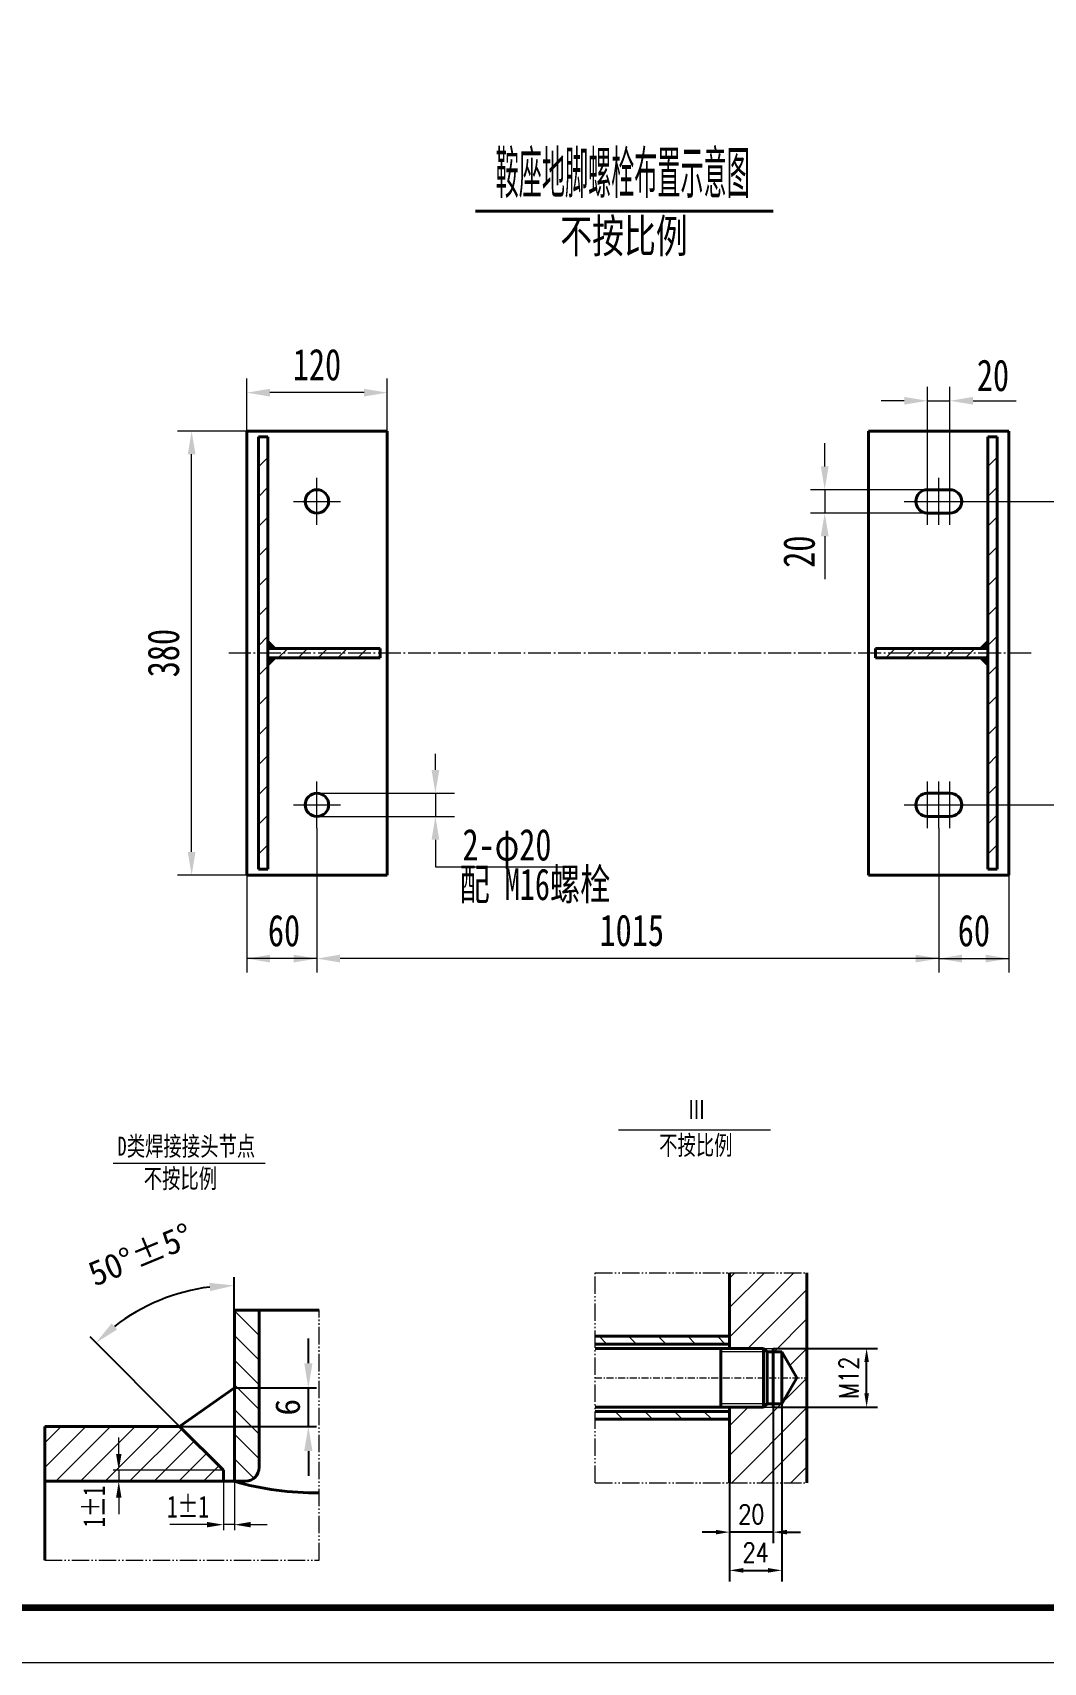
# Model space of a CAD drawing. Extents: x 371 to 17039, y -3325 to 252.
# Drawn here: x 13028 to 14133, y -3312 to -1530 of the extents above; entities that cross this region are included whole.
import ezdxf
from ezdxf.enums import TextEntityAlignment as Align

# ---------------------------------------------------------------- set-up
doc = ezdxf.new("R2010")
doc.units = 0
doc.header["$LTSCALE"] = 10
doc.header["$PDMODE"] = 1
for name, pattern in [('JXX-L', [2.95, 1.9, -0.25, 0.15, -0.25, 0.15, -0.25]), ('ZXX-L', [3.28, 2.5, -0.3, 0.18, -0.3]), ('ZXX-S', [1.27, 0.75, -0.2, 0.12, -0.2])]:
    doc.linetypes.add(name, pattern=pattern)
doc.layers.get('Defpoints').update_dxf_attribs({"linetype": 'CONTINUOUS'})
doc.layers.add('7标注层', color=4, linetype='CONTINUOUS')
for name, color, linetype, lineweight in [('A 粗实线', 1, 'CONTINUOUS', 40), ('B 细实线', 7, 'CONTINUOUS', 18), ('C 文 字', 2, 'CONTINUOUS', 20), ('D 短中心线', 3, 'ZXX-S', 18), ('E 长中心线', 3, 'ZXX-L', 18), ('I 长双点线', 3, 'JXX-L', 18), ('J 标注尺寸', 2, 'CONTINUOUS', 18)]:
    doc.layers.add(name, color=color, linetype=linetype, lineweight=lineweight)
doc.styles.add('HZTXT', font='SIMFANG.TTF', dxfattribs={"width": 0.75})
doc.styles.get("Standard").update_dxf_attribs({"font": 'SIMFANG.TTF'})
doc.styles.add('style2', font='SIMFANG.TTF', dxfattribs={"width": 0.7})
doc.styles.add('TH_GBDIM', font='romans.shx', dxfattribs={"width": 0.8, "bigfont": 'gbcbig.shx'})
doc.dimstyles.new('TH_GBDIM', dxfattribs={"dimscale": 6, "dimtxt": 3.5, "dimasz": 2.5, "dimexe": 2, "dimexo": 0, "dimgap": 1.5, "dimtad": 1, "dimdec": 1, "dimzin": 0, "dimdsep": 46, "dimtxsty": 'TH_GBDIM', "dimcen": 2.5, "dimclrd": 130, "dimclre": 130, "dimclrt": 3, "dimadec": 0, "dimazin": 0, "dimtfac": 0.714286, "dimtdec": 1, "dimtmove": 0, "dimatfit": 3, "dimfxl": 0, "dimtolj": 1, "dimtzin": 0, "dimlwd": -1, "dimlwe": -1, "dimarcsym": 0})
doc.dimstyles.new('通用标注4.0', dxfattribs={"dimscale": 9, "dimtxt": 3, "dimasz": 3, "dimexe": 1, "dimexo": 0, "dimgap": 1, "dimtad": 1, "dimdec": 0, "dimzin": 0, "dimdsep": 46, "dimtxsty": 'Standard', "dimcen": 0, "dimadec": 0, "dimazin": 0, "dimtfac": 0.375, "dimtdec": 0, "dimtmove": 2, "dimatfit": 3, "dimfxl": 0, "dimtzin": 0, "dimarcsym": 0})

# ---------------------------------------------------------------- blocks, each defined once
blk = doc.blocks.new('*D75')
at = {"layer": 'Defpoints', "color": 0}
for p in [(13192.8, -2906.9), (13248.2, -2954.1), (13188.2, -3053.7), (13236.2, -3101.7), (13248.2, -3113.7)]:
    blk.add_point(p, dxfattribs=at)
at = {"layer": 'J 标注尺寸', "color": 0, "lineweight": -2}
for p, q in [((13248.2, -2954.1), (13248.2, -2890.6)), ((13188.2, -3053.7), (13090.5, -2955.9))]:
    blk.add_line(p, q, dxfattribs=at)
blk.add_arc((13248.2, -3113.7), 214.1, 97.2307, 127.7693, dxfattribs=at)
at = {"layer": 'J 标注尺寸', "color": 0}
for points in [[(13221, -2896.8), (13221.6, -2905.8), (13248.2, -2899.6)], [(13120.1, -2947.8), (13114.1, -2941.1), (13096.9, -2962.3)]]:
    blk.add_solid(points, dxfattribs=at)
at = {"layer": 'J 标注尺寸', "color": 0, "insert": (13145.6, -2866), "char_height": 27, "attachment_point": 5, "rotation": 22.5}
blk.add_mtext('{\\f仿宋_GB2312|b0|i0|c134|p49;50°±5°}', dxfattribs=at)
blk = doc.blocks.new('*D76')
at = {"layer": 'Defpoints', "color": 0}
for p in [(13248.2, -3011.7), (13329.1, -3011.7), (13188.2, -3053.7)]:
    blk.add_point(p, dxfattribs=at)
at = {"layer": 'J 标注尺寸', "color": 0, "lineweight": -2}
for p, q in [((13329.1, -2984.7), (13329.1, -2957.7)), ((13248.2, -3011.7), (13338.1, -3011.7)), ((13329.1, -3053.7), (13329.1, -3011.7)), ((13188.2, -3053.7), (13338.1, -3053.7)), ((13329.1, -3080.7), (13329.1, -3107.7))]:
    blk.add_line(p, q, dxfattribs=at)
at = {"layer": 'J 标注尺寸', "color": 0}
for points in [[(13324.6, -2984.7), (13333.6, -2984.7), (13329.1, -3011.7)], [(13324.6, -3080.7), (13333.6, -3080.7), (13329.1, -3053.7)]]:
    blk.add_solid(points, dxfattribs=at)
at = {"layer": 'J 标注尺寸', "color": 0, "insert": (13306.6, -3032.7), "char_height": 27, "attachment_point": 5, "rotation": 90}
blk.add_mtext('6', dxfattribs=at)
blk = doc.blocks.new('*D86')
at = {"layer": '7标注层', "color": 130}
for p, q in [((13837.2, -3032.7), (13837.2, -3181.3)), ((13789.5, -3115.3), (13789.5, -3181.3)), ((13774.5, -3169.3), (13759.5, -3169.3)), ((13837.2, -3169.3), (13789.5, -3169.3)), ((13852.2, -3169.3), (13867.2, -3169.3))]:
    blk.add_line(p, q, dxfattribs=at)
for points in [[(13774.5, -3166.8), (13774.5, -3171.8), (13789.5, -3169.3)], [(13852.2, -3166.8), (13852.2, -3171.8), (13837.2, -3169.3)]]:
    blk.add_solid(points, dxfattribs=at)
at = {"layer": 'Defpoints', "color": 0}
for p in [(13837.2, -3032.7), (13789.5, -3115.3), (13789.5, -3169.3)]:
    blk.add_point(p, dxfattribs=at)
at = {"layer": '7标注层', "color": 3, "insert": (13813.3, -3149.8), "char_height": 21, "attachment_point": 5, "style": 'TH_GBDIM'}
blk.add_mtext('\\A1;20{}{}', dxfattribs=at)
blk = doc.blocks.new('*D87')
at = {"layer": '7标注层', "color": 130}
for p, q in [((13846.6, -3028.9), (13846.6, -3223.1)), ((13789.5, -3148.3), (13789.5, -3223.1)), ((13804.5, -3211.1), (13831.6, -3211.1))]:
    blk.add_line(p, q, dxfattribs=at)
for points in [[(13804.5, -3208.6), (13804.5, -3213.6), (13789.5, -3211.1)], [(13831.6, -3208.6), (13831.6, -3213.6), (13846.6, -3211.1)]]:
    blk.add_solid(points, dxfattribs=at)
at = {"layer": 'Defpoints', "color": 0}
for p in [(13846.6, -3028.9), (13789.5, -3148.3), (13846.6, -3211.1)]:
    blk.add_point(p, dxfattribs=at)
at = {"layer": '7标注层', "color": 3, "insert": (13818, -3191.6), "char_height": 21, "attachment_point": 5, "style": 'TH_GBDIM'}
blk.add_mtext('\\A1;24{}{}', dxfattribs=at)
blk = doc.blocks.new('*D88')
at = {"layer": '7标注层', "color": 130}
for p, q in [((13837.2, -2968.4), (13951.3, -2968.4)), ((13939.3, -3017.7), (13939.3, -2983.4)), ((13837.2, -3032.7), (13951.3, -3032.7))]:
    blk.add_line(p, q, dxfattribs=at)
for points in [[(13936.8, -2983.4), (13941.8, -2983.4), (13939.3, -2968.4)], [(13936.8, -3017.7), (13941.8, -3017.7), (13939.3, -3032.7)]]:
    blk.add_solid(points, dxfattribs=at)
at = {"layer": 'Defpoints', "color": 0}
for p in [(13837.2, -2968.4), (13939.3, -2968.4), (13837.2, -3032.7)]:
    blk.add_point(p, dxfattribs=at)
at = {"layer": '7标注层', "color": 3, "insert": (13919.8, -3000.5), "char_height": 21, "attachment_point": 5, "rotation": 90, "style": 'TH_GBDIM'}
blk.add_mtext('\\A1;M12{}{}', dxfattribs=at)

msp = doc.modelspace()

# ---------------------------------------------------------------- hatches: boundary and pattern name
at = {"layer": 'B 细实线'}
h = msp.add_hatch(dxfattribs=at)
h.set_pattern_fill('ANSI31', color=256, scale=1.2, angle=180, style=0)
h.set_pattern_definition([(225, (18163.857, -5241.454), (16.16446, -16.16446), [])])
h.paths.add_polyline_path([(13789.45, -3032.66), (13789.45, -3115.34), (13874.04, -3115.34), (13874.04, -3000.51), (13863.04, -3000.51), (13846.64, -3028.93), (13837.2, -3028.93), (13837.2, -3032.66), (13826.76, -3032.66)])
h.paths.add_polyline_path([(13830.51, -3028.93), (13826.76, -3032.66), (13837.2, -3032.66), (13837.2, -3028.93)], flags=17)
h.paths.add_polyline_path([(13826.76, -2968.36), (13830.51, -2972.09), (13837.2, -2972.09), (13837.2, -2968.36)], flags=16)
h.paths.add_polyline_path([(13789.45, -2885.69), (13789.45, -2968.36), (13826.76, -2968.36), (13837.2, -2968.36), (13837.2, -2972.09), (13846.64, -2972.09), (13863.04, -3000.51), (13874.04, -3000.51), (13874.04, -2885.69)])
h = msp.add_hatch(dxfattribs=at)
h.set_pattern_fill('ANSI31', color=256, scale=1.2, angle=90, style=0)
h.set_pattern_definition([(135, (18163.857, -5241.454), (-16.16446, -16.16446), [])])
h.paths.add_polyline_path([(13642.44, -3037.39), (13642.44, -3045.9), (13789.45, -3045.9), (13789.45, -3037.39)])
h.paths.add_polyline_path([(13642.44, -2955.13), (13642.44, -2963.64), (13789.45, -2963.64), (13789.45, -2955.13)])
at = {"layer": 'J 标注尺寸'}
h = msp.add_hatch(dxfattribs=at)
h.set_pattern_fill('ANSI31', color=256, style=0)
h.set_pattern_definition([(45, (-6220.968, -31951.606), (-13.470384, 13.470384), [])])
h.paths.add_polyline_path([(13041.01, -3053.69), (13041.01, -3113.69), (13121.91, -3113.69), (13121.91, -3101.69), (13236.23, -3101.69), (13188.23, -3053.69)])
h.paths.add_polyline_path([(13236.23, -3113.69), (13236.23, -3101.69), (13121.91, -3101.69), (13121.91, -3113.69)])

# ---------------------------------------------------------------- linework, layer by layer
at = {"layer": 'A 粗实线'}
for p, q in [((13511.93, -1725), (13837.04, -1725)), ((13261.71, -2450.86), (13261.71, -1965.49)), ((13261.71, -1965.49), (13415.31, -1965.49)), ((13274.51, -2444.46), (13274.51, -1971.89)), ((13274.51, -1971.89), (13284.75, -1971.89)), ((13284.75, -1971.89), (13284.75, -2444.46)), ((13415.31, -1965.49), (13415.31, -2450.86)), ((13941.3, -1965.49), (13941.3, -2450.86)), ((14094.9, -1965.49), (13941.3, -1965.49)), ((14071.86, -1971.89), (14071.86, -2444.46)), ((14082.1, -1971.89), (14071.86, -1971.89)), ((14082.1, -2444.46), (14082.1, -1971.89)), ((14094.9, -2450.86), (14094.9, -1965.49)), ((14030.38, -2029.49), (14005.81, -2029.49)), ((14030.38, -2055.09), (14005.81, -2055.09)), ((13284.75, -2203.05), (13407.63, -2203.05)), ((13284.75, -2213.29), (13284.75, -2203.05)), ((13407.63, -2203.05), (13407.63, -2213.29)), ((14071.86, -2203.05), (13948.98, -2203.05)), ((13948.98, -2203.05), (13948.98, -2213.29)), ((14071.86, -2213.29), (14071.86, -2203.05)), ((13407.63, -2213.29), (13284.75, -2213.29)), ((13948.98, -2213.29), (14071.86, -2213.29)), ((14030.38, -2361.26), (14005.81, -2361.26)), ((14030.38, -2386.86), (14005.81, -2386.86)), ((13415.31, -2450.86), (13261.71, -2450.86)), ((13284.75, -2444.46), (13274.51, -2444.46)), ((13941.3, -2450.86), (14094.9, -2450.86)), ((14071.86, -2444.46), (14082.1, -2444.46)), ((13789.45, -2968.36), (13789.45, -2885.69)), ((13874.04, -3115.34), (13874.04, -2885.69)), ((13248.23, -2926.63), (13341.01, -2926.63)), ((13248.23, -3113.69), (13248.23, -2926.63)), ((13275.23, -3098.69), (13275.23, -2926.63)), ((13789.45, -2955.13), (13642.44, -2955.13)), ((13789.45, -2963.64), (13642.44, -2963.64)), ((13826.76, -2968.36), (13642.44, -2968.36)), ((13779.95, -3032.66), (13779.95, -2968.36)), ((13826.76, -2968.36), (13830.51, -2972.09)), ((13826.76, -2968.36), (13826.76, -3000.51)), ((13826.76, -2968.36), (13830.51, -2972.09)), ((13830.51, -2972.09), (13846.64, -2972.09)), ((13830.51, -2972.09), (13830.51, -3000.51)), ((13837.2, -2968.36), (13837.2, -3000.51)), ((13846.64, -2972.09), (13863.04, -3000.51)), ((13846.64, -2972.09), (13846.64, -3000.51)), ((13826.76, -3032.66), (13826.76, -3000.51)), ((13830.51, -3028.93), (13830.51, -3000.51)), ((13837.2, -3032.66), (13837.2, -3000.51)), ((13846.64, -3028.93), (13863.04, -3000.51)), ((13846.64, -3028.93), (13846.64, -3000.51)), ((13188.23, -3053.69), (13248.23, -3011.68)), ((13826.76, -3032.66), (13830.51, -3028.93)), ((13830.51, -3028.93), (13846.64, -3028.93)), ((13789.45, -3032.66), (13642.44, -3032.66)), ((13789.45, -3037.39), (13642.44, -3037.39)), ((13789.45, -3045.9), (13642.44, -3045.9)), ((13789.45, -3115.34), (13789.45, -3032.66)), ((13789.45, -3032.66), (13826.76, -3032.66)), ((13041.01, -3053.69), (13041.01, -3199.98)), ((13041.01, -3053.69), (13188.23, -3053.69)), ((13236.23, -3101.69), (13188.23, -3053.69)), ((13041.01, -3113.69), (13248.23, -3113.69)), ((13236.23, -3113.69), (13236.23, -3101.69)), ((13248.23, -3113.69), (13260.23, -3113.69))]:
    msp.add_line(p, q, dxfattribs=at)
at = {"layer": 'A 粗实线', "color": 5, "lineweight": 120}
msp.add_lwpolyline([(12143.24, -3251.73), (16979.24, -3251.73), (16979.24, 192.27), (12143.24, 192.27)], close=True, dxfattribs=at)
at = {"layer": 'A 粗实线'}
for centre in [(13338.51, -2042.29), (13338.51, -2374.06)]:
    msp.add_circle(centre, 12.8, dxfattribs=at)
for centre, radius, start, end in [((14005.81, -2042.29), 12.8, 90, 270), ((14030.38, -2042.29), 12.8, 270, 90), ((14005.81, -2374.06), 12.8, 90, 270), ((14030.38, -2374.06), 12.8, 270, 90), ((13260.23, -3098.69), 15, 270, 0), ((13336.2, -2813.53), 312.78, 253.66633, 270.8824)]:
    msp.add_arc(centre, radius, start, end, dxfattribs=at)
for points in [[(13284.75, -2203.05), (13294.73, -2203.05), (13284.75, -2193.07)], [(14071.86, -2203.05), (14061.87, -2203.05), (14071.86, -2193.07)], [(13284.75, -2213.29), (13294.73, -2213.29), (13284.75, -2223.28)], [(14071.86, -2213.29), (14071.86, -2223.28), (14061.87, -2213.29)]]:
    msp.add_solid(points, dxfattribs=at)
at = {"layer": 'B 细实线'}
for p, q in [((13261.71, -1965.49), (13261.71, -1908.05)), ((13389.97, -1923.41), (13287.05, -1923.41)), ((13415.31, -1965.49), (13415.31, -1908.05)), ((14005.81, -2000.14), (14005.81, -1916.93)), ((14030.38, -2004.02), (14030.38, -1916.93)), ((13980.46, -1932.29), (13955.12, -1932.29)), ((14005.81, -1932.29), (14030.38, -1932.29)), ((14055.73, -1932.29), (14081.07, -1932.29)), ((14081.07, -1932.29), (14102.58, -1932.29)), ((13261.71, -1965.49), (13186.19, -1965.49)), ((13201.55, -2425.52), (13201.55, -1990.83)), ((13284.75, -1994.31), (13274.51, -2004.55)), ((13893.49, -2004.14), (13893.49, -1978.8)), ((14082.1, -1994.05), (14071.86, -2004.29)), ((14005.81, -2067.89), (14005.81, -2000.14)), ((14030.38, -2067.89), (14030.38, -2004.02)), ((13274.51, -2037.14), (13284.75, -2026.9)), ((13338.51, -2067.89), (13338.51, -2016.69)), ((14005.81, -2029.49), (13878.13, -2029.49)), ((13893.49, -2029.49), (13893.49, -2055.09)), ((14018.1, -2067.89), (14018.1, -2016.69)), ((14071.86, -2036.88), (14082.1, -2026.63)), ((13312.91, -2042.29), (13364.11, -2042.29)), ((13980.21, -2042.29), (14055.98, -2042.29)), ((14055.98, -2042.29), (14204.35, -2042.29)), ((13284.75, -2059.49), (13274.51, -2069.73)), ((14005.81, -2055.09), (13878.13, -2055.09)), ((14082.1, -2059.22), (14071.86, -2069.46)), ((13893.49, -2080.43), (13893.49, -2105.77)), ((13274.51, -2102.32), (13284.75, -2092.08)), ((14071.86, -2102.05), (14082.1, -2091.81)), ((13893.49, -2105.77), (13893.49, -2127.28)), ((13284.75, -2124.66), (13274.51, -2134.91)), ((14082.1, -2124.4), (14071.86, -2134.64)), ((13274.51, -2167.5), (13284.75, -2157.25)), ((14071.86, -2167.23), (14082.1, -2156.99)), ((13284.75, -2189.84), (13274.51, -2200.08)), ((14082.1, -2189.58), (14071.86, -2199.82)), ((13306.51, -2203.05), (13296.27, -2213.29)), ((13317.99, -2213.29), (13328.23, -2203.05)), ((13349.95, -2203.05), (13339.71, -2213.29)), ((13361.43, -2213.29), (13371.67, -2203.05)), ((13393.38, -2203.05), (13383.15, -2213.29)), ((13970.67, -2203.05), (13960.43, -2213.29)), ((13982.15, -2213.29), (13992.39, -2203.05)), ((14014.11, -2203.05), (14003.87, -2213.29)), ((14025.59, -2213.29), (14035.83, -2203.05)), ((14057.54, -2203.05), (14047.31, -2213.29)), ((13274.51, -2232.67), (13284.75, -2222.43)), ((13404.87, -2213.29), (13407.63, -2210.53)), ((14069.03, -2213.29), (14071.86, -2210.46)), ((14071.86, -2232.41), (14082.1, -2222.16)), ((13284.75, -2255.02), (13274.51, -2265.26)), ((14082.1, -2254.75), (14071.86, -2264.99)), ((13274.51, -2297.85), (13284.75, -2287.61)), ((14071.86, -2297.58), (14082.1, -2287.34)), ((13284.75, -2320.19), (13274.51, -2330.44)), ((13467.99, -2335.92), (13467.99, -2318.16)), ((14082.1, -2319.93), (14071.86, -2330.17)), ((13338.51, -2399.66), (13338.51, -2348.46)), ((14005.81, -2399.66), (14005.81, -2348.46)), ((14018.1, -2399.66), (14018.1, -2348.46)), ((14030.38, -2399.66), (14030.38, -2348.46)), ((13274.51, -2363.03), (13284.75, -2352.78)), ((13338.51, -2361.26), (13488.85, -2361.26)), ((13467.99, -2361.26), (13467.99, -2386.86)), ((14071.86, -2362.76), (14082.1, -2352.52)), ((13284.75, -2385.37), (13274.51, -2395.61)), ((13312.91, -2374.06), (13364.11, -2374.06)), ((13338.51, -2386.86), (13488.85, -2386.86)), ((13980.21, -2374.06), (14055.98, -2374.06)), ((14082.1, -2385.1), (14071.86, -2395.35)), ((13338.51, -2399.66), (13338.51, -2557.55)), ((14018.1, -2399.66), (14018.1, -2557.55)), ((13274.51, -2428.2), (13284.75, -2417.96)), ((13467.99, -2412.21), (13467.99, -2415.41)), ((13467.99, -2415.41), (13467.99, -2441.94)), ((14071.86, -2427.94), (14082.1, -2417.69)), ((13261.71, -2450.86), (13186.19, -2450.86)), ((13261.71, -2450.86), (13261.71, -2557.55)), ((13261.71, -2450.86), (13261.71, -2557.55)), ((13467.99, -2441.94), (13608.06, -2441.94)), ((14094.9, -2450.86), (14094.9, -2557.55)), ((14094.9, -2450.86), (14094.9, -2557.55)), ((13338.51, -2542.19), (13261.71, -2542.19)), ((14018.1, -2542.19), (13363.85, -2542.19)), ((14018.1, -2542.19), (14094.9, -2542.19)), ((13830.51, -2972.09), (13779.95, -2972.09)), ((13826.76, -2968.36), (13837.2, -2968.36)), ((13830.51, -3028.93), (13779.95, -3028.93)), ((13826.76, -3032.66), (13837.2, -3032.66))]:
    msp.add_line(p, q, dxfattribs=at)
at = {"layer": 'B 细实线', "color": 0, "linetype": 'ByBlock'}
msp.add_line((14055.98, -2374.06), (14204.35, -2374.06), dxfattribs=at)
at = {"layer": 'B 细实线'}
msp.add_lwpolyline([(11993.24, -3311.73), (17039.24, -3311.73), (17039.24, 252.27), (11993.24, 252.27)], close=True, dxfattribs=at)
for points in [[(13287.05, -1919.19), (13287.05, -1927.63), (13261.71, -1923.41)], [(13389.97, -1919.19), (13389.97, -1927.63), (13415.31, -1923.41)], [(13980.46, -1928.07), (13980.46, -1936.52), (14005.81, -1932.29)], [(14055.73, -1928.07), (14055.73, -1936.52), (14030.38, -1932.29)], [(13197.33, -1990.83), (13205.77, -1990.83), (13201.55, -1965.49)], [(13889.27, -2004.14), (13897.72, -2004.14), (13893.49, -2029.49)], [(13889.27, -2080.43), (13897.72, -2080.43), (13893.49, -2055.09)], [(13463.77, -2335.92), (13472.22, -2335.92), (13467.99, -2361.26)], [(13463.77, -2412.21), (13472.22, -2412.21), (13467.99, -2386.86)], [(13197.33, -2425.52), (13205.77, -2425.52), (13201.55, -2450.86)], [(13287.05, -2537.97), (13287.05, -2546.41), (13261.71, -2542.19)], [(13287.05, -2537.97), (13287.05, -2546.41), (13261.71, -2542.19)], [(13313.17, -2537.97), (13313.17, -2546.41), (13338.51, -2542.19)], [(13363.85, -2537.97), (13363.85, -2546.41), (13338.51, -2542.19)], [(13992.75, -2546.41), (13992.75, -2537.97), (14018.1, -2542.19)], [(14043.44, -2537.97), (14043.44, -2546.41), (14018.1, -2542.19)], [(14069.55, -2537.97), (14069.55, -2546.41), (14094.9, -2542.19)], [(14069.55, -2537.97), (14069.55, -2546.41), (14094.9, -2542.19)]]:
    msp.add_solid(points, dxfattribs=at)
at = {"layer": 'D 短中心线'}
msp.add_line((13642.44, -3000.51), (13874.04, -3000.51), dxfattribs=at)
at = {"layer": 'E 长中心线'}
msp.add_line((14119.06, -2208.17), (13242.2, -2208.17), dxfattribs=at)
at = {"layer": 'I 长双点线'}
for p, q in [((13642.44, -2885.69), (13874.04, -2885.69)), ((13642.44, -3115.34), (13642.44, -2885.69)), ((13341.01, -3199.98), (13341.01, -2926.63)), ((13642.44, -3115.34), (13874.04, -3115.34)), ((13041.01, -3199.98), (13341.01, -3199.98))]:
    msp.add_line(p, q, dxfattribs=at)
at = {"layer": 'J 标注尺寸'}
for p, q in [((13668, -2729.59), (13834.19, -2729.59)), ((13115.66, -2766.01), (13281.85, -2766.01)), ((13275.23, -2954.42), (13248.23, -2927.42)), ((13275.23, -2927.48), (13274.38, -2926.63)), ((13275.23, -2981.36), (13248.23, -2954.36)), ((13275.23, -3008.31), (13248.23, -2981.31)), ((13275.23, -3035.25), (13248.23, -3008.25)), ((13275.23, -3062.19), (13248.23, -3035.19)), ((13275.23, -3089.13), (13248.23, -3062.13)), ((13121.91, -3083.69), (13121.91, -3065.69)), ((13269.58, -3110.42), (13248.23, -3089.07)), ((13236.23, -3101.69), (13115.91, -3101.69)), ((13236.23, -3113.69), (13115.91, -3113.69)), ((13121.91, -3101.69), (13121.91, -3113.69)), ((13236.23, -3113.69), (13236.23, -3167.13)), ((13248.23, -3113.69), (13248.23, -3167.13)), ((13121.91, -3131.69), (13121.91, -3149.69)), ((13218.23, -3161.13), (13177.81, -3161.13)), ((13248.23, -3161.13), (13236.23, -3161.13)), ((13266.23, -3161.13), (13284.23, -3161.13))]:
    msp.add_line(p, q, dxfattribs=at)
for points in [[(13118.91, -3083.69), (13124.91, -3083.69), (13121.91, -3101.69)], [(13118.91, -3131.69), (13124.91, -3131.69), (13121.91, -3113.69)], [(13218.23, -3158.13), (13218.23, -3164.13), (13236.23, -3161.13)], [(13266.23, -3158.13), (13266.23, -3164.13), (13248.23, -3161.13)]]:
    msp.add_solid(points, dxfattribs=at)

# ---------------------------------------------------------------- texts
at = {"layer": 'C 文 字', "style": 'HZTXT', "width": 0.39918}
msp.add_text('鞍座地脚螺栓布置示意图', height=45.7058, dxfattribs=at).set_placement((13533.89, -1705.49), (13811.6, -1705.49), align=Align.FIT)
at = {"layer": 'C 文 字', "style": 'HZTXT'}
for s, height, width, p in [('不按比例', 36.485, 0.7, (13674.14, -1751.33)), ('2-φ20', 34.56, 0.75, (13546.21, -2422.36)), ('1015', 34.56, 0.75, (13682.57, -2511.47))]:
    msp.add_text(s, height=height, dxfattribs=dict(at, width=width)).set_placement(p, align=Align.MIDDLE)
at = {"layer": 'C 文 字', "style": 'HZTXT', "width": 0.75}
for s, p in [('120', (13338.51, -1892.69)), ('20', (14077.4, -1904.37)), ('60', (13302.55, -2511.47)), ('60', (14056.5, -2511.47))]:
    msp.add_text(s, height=34.56, dxfattribs=at).set_placement(p, align=Align.MIDDLE_CENTER)
msp.add_text('20', height=34.56, rotation=90, dxfattribs=at).set_placement((13865.34, -2097.27), align=Align.MIDDLE_CENTER)
msp.add_text('380', height=34.56, rotation=90, dxfattribs=at).set_placement((13170.83, -2208.17), align=Align.MIDDLE)
at = {"layer": 'C 文 字', "style": 'HZTXT', "width": 0.7}
msp.add_text('配 M16螺栓', height=34.56, dxfattribs=at).set_placement((13494.36, -2460.93), align=Align.MIDDLE_LEFT)
at = {"layer": 'C 文 字', "style": 'style2', "width": 0.7}
for s, height, p in [(' Ⅲ ', 21, (13733.4, -2717.6)), ('D', 21, (13120.48, -2757.77)), ('类焊接接头节点', 21, (13130.65, -2757.77)), ('不按比例', 21, (13712.53, -2756.73)), ('不按比例', 21, (13149.18, -2793.15)), ('1±1', 24, (13174.72, -3153.36))]:
    msp.add_text(s, height=height, dxfattribs=at).set_placement(p)
msp.add_text('1±1', height=24, rotation=90, dxfattribs=at).set_placement((13106.91, -3164.21))

# ---------------------------------------------------------------- dimensions: what is measured, and where the dimension line sits
at = {"layer": '7标注层'}
dim = msp.add_linear_dim(base=(13939.32, -2968.36), p1=(13837.2, -3032.66), p2=(13837.2, -2968.36), angle=90, text='M12{}{}', dimstyle='TH_GBDIM', override={"dimgap": 1.5, "dimtad": 1, "dimjust": 0, "dimse1": 0, "dimse2": 0, "dimsd1": 0, "dimsd2": 0, "dimclrt": 3, "dimtvp": 0}, dxfattribs=at)
dim.commit()
dim.dimension.update_dxf_attribs({"geometry": '*D88', "text_midpoint": (13919.82, -3000.51)})
for base, p1, p2, text, picture, middle in [((13846.64, -3211.1), (13789.45, -3148.32), (13846.64, -3028.93), '24{}{}', '*D87', (13818.04, -3191.6)), ((13789.45, -3169.31), (13837.2, -3032.66), (13789.45, -3115.34), '20{}{}', '*D86', (13813.33, -3149.81))]:
    dim = msp.add_linear_dim(base=base, p1=p1, p2=p2, text=text, dimstyle='TH_GBDIM', override={"dimgap": 1.5, "dimtad": 1, "dimjust": 0, "dimse1": 0, "dimse2": 0, "dimsd1": 0, "dimsd2": 0, "dimclrt": 3, "dimtvp": 0}, dxfattribs=at)
    dim.commit()
    dim.dimension.update_dxf_attribs({"geometry": picture, "text_midpoint": middle})
at = {"layer": 'J 标注尺寸'}
dim = msp.add_angular_dim_2l(base=(13192.82, -2906.9), line1=((13248.23, -3113.69), (13248.23, -2954.07)), line2=((13236.23, -3101.69), (13188.23, -3053.69)), text='{\\f仿宋_GB2312|b0|i0|c134|p49;50°±5°}', dimstyle='通用标注4.0', dxfattribs=at)
dim.commit()
dim.dimension.update_dxf_attribs({"geometry": '*D75', "text_midpoint": (13145.64, -2866.01)})
dim = msp.add_linear_dim(base=(13329.12, -3011.68), p1=(13188.23, -3053.69), p2=(13248.23, -3011.68), angle=90, text='6', dimstyle='通用标注4.0', dxfattribs=at)
dim.commit()
dim.dimension.update_dxf_attribs({"geometry": '*D76', "text_midpoint": (13306.62, -3032.69)})

doc.saveas('drawing.dxf')
